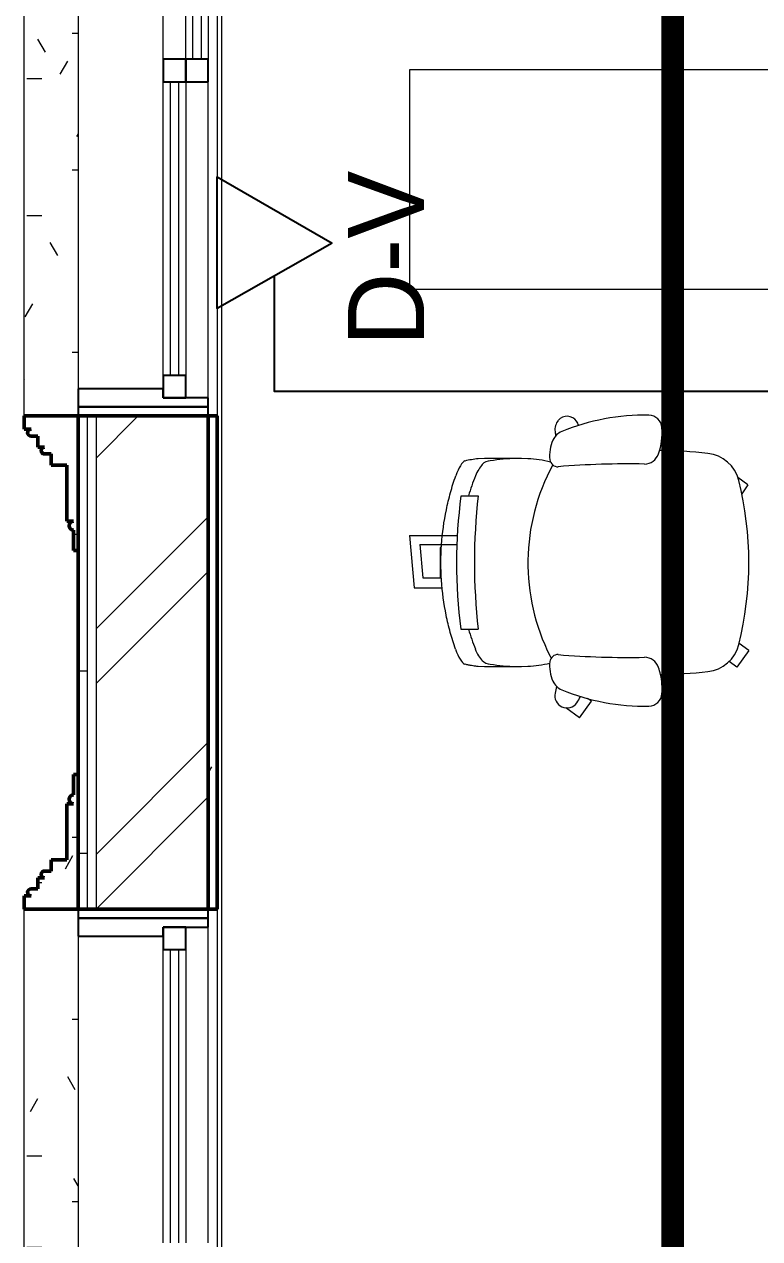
# Model space of a CAD drawing. Header units: millimetres. Extents: x -9358 to 257996, y -67499 to 9117.
# Drawn here: x -310 to 1330, y -5533 to -2825 of the extents above; entities that cross this region are included whole.
import ezdxf

# ---------------------------------------------------------------- set-up
doc = ezdxf.new("R2010")
doc.units = ezdxf.units.MM
doc.header["$LTSCALE"] = 1000
for name, color, linetype, lineweight in [('A-FRN', 8, 'Continuous', 9), ('A-WAL-CLD', 8, 'Continuous', 9), ('A-WAL-CMU', 8, 'Continuous', 50), ('A-WAL-LOW-20', 8, 'Continuous', 18), ('A-WAL-LOW-30', 8, 'Continuous', 18), ('A-WAL-PAT-1', 8, 'Continuous', 9), ('A-WIN', 8, 'Continuous', 9), ('A-WIN-1', 8, 'Continuous', 25), ('A-WIN-2', 8, 'Continuous', 18)]:
    doc.layers.add(name, color=color, linetype=linetype, lineweight=lineweight)
for name, color, linetype in [('CCTV', 4, 'Continuous'), ('DATANET', 4, 'Continuous'), ('F POINT AGN', 7, 'Continuous'), ('Route - rack2', 7, 'Continuous')]:
    doc.layers.add(name, color=color, linetype=linetype)
pattern_1 = [(0, (0, 0), (812.8, 203.2), [33.528, -576.072, 33.528, -576.072, -3251.2]), (0, (0, 0), (812.8, 203.2), [-1219.2, 33.528, -1185.672, 33.528, -576.072, -1422.4]), (0, (0, 0), (812.8, 203.2), [-3048, 33.528, -372.872, 33.528, -982.472]), (120, (304.8, 101.6), (-582.3764, 602.3054), [33.528, -576.072, 33.528, -576.072, -3251.2]), (120, (304.8, 101.6), (-582.3764, 602.3054), [-1219.2, 33.528, -1185.672, 33.528, -576.072, -1422.4]), (120, (304.8, 101.6), (-582.3764, 602.3054), [-3048, 33.528, -372.872, 33.528, -982.472]), (240, (406.4, 508), (-230.4236, -805.5054), [33.528, -576.072, 33.528, -576.072, -3251.2]), (240, (406.4, 508), (-230.4236, -805.5054), [-1219.2, 33.528, -1185.672, 33.528, -576.072, -1422.4]), (240, (406.4, 508), (-230.4236, -805.5054), [-3048, 33.528, -372.872, 33.528, -982.472])]
pattern_2 = [(0, (0, 0), (406.4, 101.6), [33.528, -271.272, 33.528, -271.272, -1625.6]), (0, (0, 0), (406.4, 101.6), [-609.6, 33.528, -576.072, 33.528, -271.272, -711.2]), (0, (0, 0), (406.4, 101.6), [-1524, 33.528, -169.672, 33.528, -474.472]), (120, (152.4, 50.8), (-291.1882, 301.1527), [33.528, -271.272, 33.528, -271.272, -1625.6]), (120, (152.4, 50.8), (-291.1882, 301.1527), [-609.6, 33.528, -576.072, 33.528, -271.272, -711.2]), (120, (152.4, 50.8), (-291.1882, 301.1527), [-1524, 33.528, -169.672, 33.528, -474.472]), (240, (203.2, 254), (-115.2118, -402.7527), [33.528, -271.272, 33.528, -271.272, -1625.6]), (240, (203.2, 254), (-115.2118, -402.7527), [-609.6, 33.528, -576.072, 33.528, -271.272, -711.2]), (240, (203.2, 254), (-115.2118, -402.7527), [-1524, 33.528, -169.672, 33.528, -474.472])]
pattern_3 = [(0, (0, 4100), (406.4, 101.6), [33.528, -271.272, 33.528, -271.272, -1625.6]), (0, (0, 4100), (406.4, 101.6), [-609.6, 33.528, -576.072, 33.528, -271.272, -711.2]), (0, (0, 4100), (406.4, 101.6), [-1524, 33.528, -169.672, 33.528, -474.472]), (120, (152.4, 4150.8), (-291.1882, 301.1527), [33.528, -271.272, 33.528, -271.272, -1625.6]), (120, (152.4, 4150.8), (-291.1882, 301.1527), [-609.6, 33.528, -576.072, 33.528, -271.272, -711.2]), (120, (152.4, 4150.8), (-291.1882, 301.1527), [-1524, 33.528, -169.672, 33.528, -474.472]), (240, (203.2, 4354), (-115.2118, -402.7527), [33.528, -271.272, 33.528, -271.272, -1625.6]), (240, (203.2, 4354), (-115.2118, -402.7527), [-609.6, 33.528, -576.072, 33.528, -271.272, -711.2]), (240, (203.2, 4354), (-115.2118, -402.7527), [-1524, 33.528, -169.672, 33.528, -474.472])]

# ---------------------------------------------------------------- blocks, each defined once
blk = doc.blocks.new('D-V')
at = {"color": 3}
blk.add_lwpolyline([(1.2, 256.5), (146.9, 0), (-146.9, 0), (1.2, 256.5)], dxfattribs=at)
at = {"layer": 'CCTV', "color": 2}
blk.add_attdef('D-V', (-225.1, 246.5), '', height=170, dxfattribs=at)
blk = doc.blocks.new('Task chair 9554N35 - Task chair 9554N35-745676-01-Ground Floor Furniture Plan')
at = {"layer": 'A-FRN'}
for p, q in [((-172.9, 306.8), (-189.9, 284.3)), ((-172.9, 306.8), (-153.2, 293.1)), ((196.3, 309), (180.3, 287)), ((196.3, 309), (233.1, 282.3)), ((233.1, 282.3), (220.5, 265)), ((309.5, -42.5), (303.3, -51.1)), ((346.3, -69.3), (309.5, -42.5)), ((346.3, -69.3), (324.3, -99.6)), ((208.7, -134.6), (213.5, -132.2)), ((-148.6, -333.2), (-148.6, -294.8)), ((148.6, -333.5), (148.6, -294.8)), ((-59.9, -447.8), (-59.9, -341.6)), ((-40.1, -424.9), (-40.1, -342.5)), ((-33.2, -377), (-33.2, -380)), ((34.3, -418.4), (34.3, -377)), ((56.2, -437.7), (56.2, -375.4)), ((-33.2, -380), (34.3, -380)), ((-40.1, -424.9), (34.3, -418.4)), ((-59.9, -447.8), (56.2, -437.7))]:
    blk.add_line(p, q, dxfattribs=at)
for centre, radius, start, end in [((0, -450.7), 759.4, 76.0583, 103.9416), ((-163.7, 208.7), 80, 103.9416, 173.6414), ((163.7, 208.7), 80, 6.3586, 76.0583), ((875.8, 92.8), 1126, 173.6414, 179.1387), ((-875.8, 92.8), 1126, 0.9685, 6.3586), ((-298.4, 85.1), 30, 94.385, 178.8307), ((-289.7, -26.9), 142.3, 70.4284, 94.4069), ((281.6, -26.9), 142.3, 102.8407, 109.5716), ((281.6, -26.9), 142.3, 85.5931, 102.8407), ((290.2, 85.1), 30, 1.1693, 85.615), ((157.4, 76.4), 485.9, 178.9013, 202.3772), ((-253.5, 75.2), 34, 1.5783, 70.4284), ((245.3, 75.2), 34, 109.5716, 178.4217), ((-165.6, 76.4), 485.9, 337.6228, 1.0987), ((1706.6, 39.8), 1926.5, 178.9201, 184.6505), ((-1714.8, 39.8), 1926.5, 355.3495, 1.0799), ((-301, -96.7), 25.2, 123.4121, 230.4202), ((-270.6, -142.7), 80.3, 115.9395, 123.4121), ((297.3, -97.1), 27.1, 257.0503, 54.9497), ((266.7, -140.7), 80.4, 54.9497, 66.5438), ((-296.1, -90.9), 32.8, 230.4202, 277.5798), ((-257.7, -94.4), 37, 202.4815, 245.4243), ((-304.4, -28.7), 95.5, 277.5798, 283.1299), ((-239, -54.3), 81.3, 245.2067, 276.9285), ((-5.9, -191.7), 225.5, 165.0105, 178.0847), ((-231.5, -117.1), 18, 277.2916, 2.3739), ((1.2, 277.4), 461.4, 241.6816, 296.7275), ((223.3, -117.1), 18, 177.6261, 262.7084), ((230.8, -54.3), 81.3, 263.0715, 294.7933), ((5.9, -191.7), 225.5, 1.9153, 14.4821), ((249.5, -94.4), 37, 294.5757, 337.5185), ((351.4, 138.5), 268.8, 253.8265, 257.0503), ((1424.9, -239.6), 1657.1, 178.0847, 181.9153), ((-1424.9, -239.6), 1657.1, 358.0847, 1.9153), ((192.1, -200.6), 424.1, 181.2804, 189.1246), ((-192.1, -200.6), 424.1, 350.8754, 358.7196), ((-202, -267.3), 24.7, 181.265, 228.1434), ((202, -267.3), 24.7, 311.8566, 358.735), ((0, 988.3), 1291.7, 263.3947, 276.6053), ((18.2, 231.9), 573.4, 248.3703, 253.086), ((-18.2, 231.9), 573.4, 286.914, 291.6297), ((1, 773.4), 1116.7, 262.3012, 277.5932)]:
    blk.add_arc(centre, radius, start, end, dxfattribs=at)
for centre, major_axis, ratio, start_param, end_param in [((2833.6, -1083.6), (-3058.7, 867.3), 0.246692, 0.098786, 0.133654), ((-178.1, -286.4), (-48, 16.7), 0.376203, 0.715963, 1.386418), ((178.1, -286.7), (48.1, 16.1), 0.383717, 4.900693, 5.6098), ((-2833.6, -1083.6), (3058.7, 867.3), 0.246692, 6.149531, 6.184399), ((-2839.6, -1069.5), (3064.8, 850.5), 0.246639, 6.151983, 6.185843), ((-182.4, -335.9), (-44.1, 13.7), 0.260293, 0.190015, 1.407049), ((182.6, -337.1), (43.9, 14.1), 0.248418, 4.873403, 6.095378)]:
    blk.add_ellipse(centre, major_axis=major_axis, ratio=ratio, start_param=start_param, end_param=end_param, dxfattribs=at)
blk.add_open_spline([(193.1, -345.6), (180.8, -349.8), (155.9, -357.6), (104.9, -369.7), (39.6, -378.5), (-39.7, -378.4), (-105, -369.4), (-155.9, -357.1), (-180.8, -349.3), (-193.1, -344.9)], degree=3, knots=[0, 0, 0, 0, 0.1, 0.2, 0.4, 0.6, 0.8, 0.9, 1, 1, 1, 1], dxfattribs=at)
blk = doc.blocks.new('table48 - table-1749016-01-Ground Floor Furniture Plan')
at = {"layer": 'A-FRN'}
for p, q in [((33933, 10318.7), (33933, 8904.4)), ((34422, 10318.7), (33933, 10318.7)), ((34422, 8904.4), (34422, 9709.1)), ((33933, 8904.4), (34422, 8904.4))]:
    blk.add_line(p, q, dxfattribs=at)
blk = doc.blocks.new('Sliding_Window_Double - 3000 x 2700-2780647-01-Ground Floor Furniture Plan')
at = {"layer": 'A-WIN'}
for p, q in [((-651.8, 190.6), (-1356.3, 190.6)), ((153.7, 190.6), (808.2, 190.6)), ((1563.7, 190.6), (859.1, 190.6)), ((-1306.3, 140.6), (-651.8, 140.6)), ((808.2, 140.6), (153.7, 140.6)), ((859.1, 140.6), (1513.7, 140.6)), ((-651.8, 90.6), (-1306.3, 90.6)), ((808.2, 90.6), (-600.9, 90.6)), ((1513.7, 90.6), (859.1, 90.6)), ((-1336.3, -99.4), (1543.7, -99.4))]:
    blk.add_line(p, q, dxfattribs=at)
at = {"layer": 'A-WIN-1'}
for p, q in [((-1376.3, 190.6), (-1396.3, 190.6)), ((-1376.3, 190.6), (-1376.3, -99.4)), ((-1356.3, 190.6), (-1376.3, 190.6)), ((-1376.3, -99.4), (-1376.3, 190.6)), ((-1356.3, 90.6), (-1356.3, 190.6)), ((859.1, 190.6), (808.2, 190.6)), ((808.2, 190.6), (808.2, 140.6)), ((859.1, 140.6), (859.1, 190.6)), ((1583.7, 190.6), (1563.7, 190.6)), ((1563.7, 190.6), (1563.7, 90.6)), ((1583.7, -99.4), (1583.7, 190.6)), ((1603.7, 190.6), (1583.7, 190.6)), ((1583.7, 190.6), (1583.7, -99.4)), ((-1306.3, 140.6), (-1356.3, 140.6)), ((-1356.3, 140.6), (-1356.3, 90.6)), ((-1306.3, 90.6), (-1306.3, 140.6)), ((808.2, 140.6), (859.1, 140.6)), ((859.1, 140.6), (808.2, 140.6)), ((808.2, 140.6), (808.2, 90.6)), ((859.1, 90.6), (859.1, 140.6)), ((1563.7, 140.6), (1513.7, 140.6)), ((1513.7, 140.6), (1513.7, 90.6)), ((1563.7, 90.6), (1563.7, 140.6)), ((-1336.3, 90.6), (-1356.3, 90.6)), ((-1356.3, 90.6), (-1306.3, 90.6)), ((-1336.3, -99.4), (-1336.3, 90.6)), ((808.2, 90.6), (859.1, 90.6)), ((1513.7, 90.6), (1563.7, 90.6)), ((1563.7, 90.6), (1543.7, 90.6)), ((1543.7, 90.6), (1543.7, -99.4)), ((-1396.3, -99.4), (-1376.3, -99.4)), ((-1376.3, -99.4), (-1336.3, -99.4)), ((1543.7, -99.4), (1583.7, -99.4)), ((1583.7, -99.4), (1603.7, -99.4))]:
    blk.add_line(p, q, dxfattribs=at)
at = {"layer": 'A-WIN-2'}
for p, q in [((808.2, 175.6), (153.7, 175.6)), ((808.2, 155.6), (808.2, 175.6)), ((153.7, 155.6), (808.2, 155.6)), ((-651.8, 125.6), (-1306.3, 125.6)), ((-1306.3, 125.6), (-1306.3, 105.6)), ((1513.7, 125.6), (859.1, 125.6)), ((859.1, 125.6), (859.1, 105.6)), ((1513.7, 105.6), (1513.7, 125.6)), ((-1306.3, 105.6), (-651.8, 105.6)), ((859.1, 105.6), (1513.7, 105.6))]:
    blk.add_line(p, q, dxfattribs=at)
blk = doc.blocks.new('FP_74-01-Ground Floor Furniture Plan')
at = {"layer": 'A-WAL-LOW-20'}
blk.add_line((-302.5, -3580), (-302.5, -3587.5), dxfattribs=at)
blk = doc.blocks.new('FP_75-01-Ground Floor Furniture Plan')
at = {"layer": 'A-WAL-LOW-20'}
blk.add_line((-272.5, -3620), (-272.5, -3627.5), dxfattribs=at)
blk = doc.blocks.new('FP_76-01-Ground Floor Furniture Plan')
at = {"layer": 'A-WAL-LOW-20'}
blk.add_line((-210, -3785), (-210, -3795), dxfattribs=at)
blk = doc.blocks.new('Walls 31 - Walls 78-2780530-01-Ground Floor Furniture Plan')
at = {"layer": 'A-WAL-PAT-1'}
h = blk.add_hatch(dxfattribs=at)
h.set_pattern_fill('FP_136', color=256, style=0, pattern_type=2)
h.set_pattern_definition(pattern_2)
h.paths.add_polyline_path([(-200, -3850), (-190, -3850), (-190, -3550), (-310, -3550), (-310, -3580), (-295, -3580), (-301.5, -3583.8), (-301.5, -3591.3), (-295, -3595), (-280, -3595), (-280, -3620), (-265, -3620), (-271.5, -3623.8), (-271.5, -3631.3), (-265, -3635), (-250, -3635), (-250, -3660), (-215, -3660), (-215, -3785), (-200, -3785), (-208.7, -3790), (-208.7, -3800), (-200, -3805)], flags=0)
h.paths.add_polyline_path([(-310, -550), (-190, -550), (-190, -250), (-200, -250), (-200, -295), (-208.7, -300), (-208.7, -310), (-200, -315), (-215, -315), (-215, -440), (-250, -440), (-250, -465), (-265, -465), (-271.5, -468.7), (-271.5, -476.2), (-265, -480), (-280, -480), (-280, -505), (-295, -505), (-301.5, -508.7), (-301.5, -516.2), (-295, -520), (-310, -520)], flags=0)
h = blk.add_hatch(dxfattribs=at)
h.set_pattern_fill('FP_137', color=256, style=0, pattern_type=2)
h.set_pattern_definition(pattern_2)
h.paths.add_polyline_path([(-295, -3550), (-190, -3550), (-190, -550), (-310, -550), (-310, -3550)], flags=0)
at = {"layer": 'A-WAL-CMU'}
for p, q in [((-190, -3550), (-310, -3550)), ((-310, -3550), (-310, -3580)), ((-190, -3850), (-190, -3550)), ((-310, -3580), (-295, -3580)), ((-295, -3595), (-280, -3595)), ((-280, -3595), (-280, -3620)), ((-280, -3620), (-265, -3620)), ((-265, -3635), (-250, -3635)), ((-250, -3635), (-250, -3660)), ((-250, -3660), (-215, -3660)), ((-215, -3660), (-215, -3785)), ((-215, -3785), (-200, -3785)), ((-200, -3805), (-200, -3850)), ((-200, -3850), (-190, -3850))]:
    blk.add_line(p, q, dxfattribs=at)
for centre, radius in [((-295, -3587.5), 7.5), ((-265, -3627.5), 7.5), ((-200, -3795), 10)]:
    blk.add_arc(centre, radius, 90, 270, dxfattribs=at)
at = {"layer": 'A-WAL-LOW-20'}
blk.add_line((-310, -3550), (-310, -550), dxfattribs=at)
for points in [[(-295, -3580), (-295.7, -3580), (-296.6, -3580.1), (-297.9, -3580.6), (-298.8, -3581), (-299.4, -3581.4), (-299.9, -3581.9), (-300.4, -3582.3), (-301, -3582.9), (-301.4, -3583.6), (-301.7, -3584.2), (-301.9, -3584.6), (-302.1, -3585.1), (-302.2, -3585.6), (-302.4, -3586), (-302.4, -3586.5), (-302.5, -3587), (-302.5, -3587.5), (-302.5, -3588), (-302.4, -3588.5), (-302.4, -3589), (-302.2, -3589.4), (-302.1, -3589.9), (-301.9, -3590.4), (-301.7, -3590.8), (-301.5, -3591.3), (-301.2, -3591.7), (-300.9, -3592.2), (-300.4, -3592.7), (-299.9, -3593.1), (-299.4, -3593.6), (-298.8, -3594), (-297.9, -3594.4), (-296.6, -3594.9), (-295.7, -3595), (-295, -3595)], [(-265, -3620), (-265.7, -3620), (-266.6, -3620.1), (-267.9, -3620.6), (-268.8, -3621), (-269.4, -3621.4), (-269.9, -3621.9), (-270.4, -3622.3), (-271, -3622.9), (-271.4, -3623.6), (-271.7, -3624.2), (-271.9, -3624.6), (-272.1, -3625.1), (-272.2, -3625.6), (-272.4, -3626), (-272.4, -3626.5), (-272.5, -3627), (-272.5, -3627.5), (-272.5, -3628), (-272.4, -3628.5), (-272.4, -3629), (-272.2, -3629.4), (-272.1, -3629.9), (-271.9, -3630.4), (-271.7, -3630.8), (-271.5, -3631.3), (-271.2, -3631.7), (-270.9, -3632.2), (-270.4, -3632.7), (-269.9, -3633.1), (-269.4, -3633.6), (-268.8, -3634), (-267.9, -3634.4), (-266.6, -3634.9), (-265.7, -3635), (-265, -3635)], [(-200, -3785), (-200.9, -3785), (-202.2, -3785.2), (-203.8, -3785.7), (-205, -3786.3), (-205.9, -3786.9), (-206.6, -3787.5), (-207.2, -3788.1), (-208, -3788.9), (-208.6, -3789.8), (-209, -3790.6), (-209.2, -3791.2), (-209.5, -3791.8), (-209.7, -3792.4), (-209.8, -3793), (-209.9, -3793.7), (-210, -3794.3), (-210, -3795), (-210, -3795.7), (-209.9, -3796.3), (-209.8, -3797), (-209.7, -3797.6), (-209.5, -3798.2), (-209.2, -3798.8), (-209, -3799.4), (-208.7, -3800), (-208.3, -3800.6), (-207.8, -3801.3), (-207.2, -3801.9), (-206.6, -3802.5), (-205.9, -3803.1), (-205, -3803.7), (-203.8, -3804.3), (-202.2, -3804.8), (-200.9, -3805), (-200, -3805)]]:
    blk.add_open_spline(points, degree=3, knots=[0, 0, 0, 0, 0.083333, 0.125, 0.166667, 0.208333, 0.229167, 0.25, 0.291667, 0.333333, 0.354167, 0.375, 0.395833, 0.416667, 0.4375, 0.458333, 0.479167, 0.5, 0.520833, 0.541667, 0.5625, 0.583333, 0.604167, 0.625, 0.645833, 0.666667, 0.6875, 0.708333, 0.75, 0.770833, 0.791667, 0.833333, 0.875, 0.916667, 1, 1, 1, 1], dxfattribs=at)
for name in ['FP_76-01-Ground Floor Furniture Plan', 'FP_75-01-Ground Floor Furniture Plan', 'FP_74-01-Ground Floor Furniture Plan']:
    blk.add_blockref(name, (0, 0), dxfattribs=at)
blk = doc.blocks.new('FP_77-01-Ground Floor Furniture Plan')
at = {"layer": 'A-WAL-LOW-20'}
blk.add_line((-302.5, -512.5), (-302.5, -520), dxfattribs=at)
blk = doc.blocks.new('FP_78-01-Ground Floor Furniture Plan')
at = {"layer": 'A-WAL-LOW-20'}
blk.add_line((-272.5, -472.5), (-272.5, -480), dxfattribs=at)
blk = doc.blocks.new('FP_79-01-Ground Floor Furniture Plan')
at = {"layer": 'A-WAL-LOW-20'}
blk.add_line((-210, -305), (-210, -315), dxfattribs=at)
blk = doc.blocks.new('Walls 32 - Walls 78-2780545-01-Ground Floor Furniture Plan')
at = {"layer": 'A-WAL-PAT-1'}
h = blk.add_hatch(dxfattribs=at)
h.set_pattern_fill('FP_138', color=256, style=0, pattern_type=2)
h.set_pattern_definition(pattern_3)
h.paths.add_polyline_path([(-190, -3850), (-190, -3550), (-310, -3550), (-310, -3580), (-295, -3580), (-301.5, -3583.8), (-301.5, -3591.3), (-295, -3595), (-280, -3595), (-280, -3620), (-265, -3620), (-271.5, -3623.8), (-271.5, -3631.3), (-265, -3635), (-250, -3635), (-250, -3660), (-215, -3660), (-215, -3785), (-200, -3785), (-208.7, -3790), (-208.7, -3800), (-200, -3805), (-200, -3850)], flags=0)
h.paths.add_polyline_path([(-190, -550), (-190, -250), (-200, -250), (-200, -295), (-208.7, -300), (-208.7, -310), (-200, -315), (-215, -315), (-215, -440), (-250, -440), (-250, -465), (-265, -465), (-271.5, -468.7), (-271.5, -476.2), (-265, -480), (-280, -480), (-280, -505), (-295, -505), (-301.5, -508.7), (-301.5, -516.2), (-295, -520), (-310, -520), (-310, -550)], flags=0)
h = blk.add_hatch(dxfattribs=at)
h.set_pattern_fill('FP_139', color=256, style=0, pattern_type=2)
h.set_pattern_definition(pattern_3)
h.paths.add_polyline_path([(-310, -3550), (-190, -3550), (-190, -550), (-310, -550), (-310, -3530)], flags=0)
at = {"layer": 'A-WAL-CMU'}
for p, q in [((-190, -250), (-200, -250)), ((-200, -250), (-200, -295)), ((-190, -550), (-190, -250)), ((-200, -315), (-215, -315)), ((-215, -315), (-215, -440)), ((-215, -440), (-250, -440)), ((-250, -440), (-250, -465)), ((-265, -480), (-280, -480)), ((-280, -480), (-280, -505)), ((-250, -465), (-265, -465)), ((-280, -505), (-295, -505)), ((-295, -520), (-310, -520)), ((-310, -520), (-310, -550)), ((-310, -550), (-190, -550))]:
    blk.add_line(p, q, dxfattribs=at)
for centre, radius in [((-200, -305), 10), ((-265, -472.5), 7.5), ((-295, -512.5), 7.5)]:
    blk.add_arc(centre, radius, 90, 270, dxfattribs=at)
at = {"layer": 'A-WAL-LOW-20'}
blk.add_line((-310, -3550), (-310, -550), dxfattribs=at)
for points in [[(-200, -295), (-200.9, -295), (-202.2, -295.2), (-203.8, -295.7), (-205, -296.3), (-205.9, -296.9), (-206.6, -297.5), (-207.2, -298.1), (-207.8, -298.7), (-208.3, -299.4), (-208.7, -300), (-209, -300.6), (-209.2, -301.2), (-209.5, -301.8), (-209.7, -302.4), (-209.8, -303), (-209.9, -303.7), (-210, -304.3), (-210, -305), (-210, -305.7), (-209.9, -306.3), (-209.8, -307), (-209.7, -307.6), (-209.5, -308.2), (-209.2, -308.8), (-209, -309.4), (-208.7, -310), (-208.3, -310.6), (-207.8, -311.3), (-207.2, -311.9), (-206.6, -312.5), (-205.9, -313.1), (-205, -313.7), (-203.8, -314.3), (-202.2, -314.8), (-200.9, -315), (-200, -315)], [(-265, -465), (-265.7, -465), (-266.6, -465.1), (-267.9, -465.6), (-268.8, -466), (-269.4, -466.4), (-269.9, -466.9), (-270.4, -467.3), (-270.9, -467.8), (-271.2, -468.3), (-271.5, -468.7), (-271.7, -469.2), (-271.9, -469.6), (-272.1, -470.1), (-272.2, -470.6), (-272.4, -471), (-272.4, -471.5), (-272.5, -472), (-272.5, -472.5), (-272.5, -473), (-272.4, -473.5), (-272.4, -474), (-272.2, -474.4), (-272.1, -474.9), (-271.9, -475.4), (-271.7, -475.8), (-271.5, -476.3), (-271.2, -476.7), (-270.9, -477.2), (-270.4, -477.7), (-269.9, -478.1), (-269.4, -478.6), (-268.8, -479), (-267.9, -479.4), (-266.6, -479.9), (-265.7, -480), (-265, -480)], [(-295, -505), (-295.7, -505), (-296.6, -505.1), (-297.9, -505.6), (-298.8, -506), (-299.4, -506.4), (-299.9, -506.9), (-300.4, -507.3), (-300.9, -507.8), (-301.2, -508.3), (-301.5, -508.7), (-301.7, -509.2), (-301.9, -509.6), (-302.1, -510.1), (-302.2, -510.6), (-302.4, -511), (-302.4, -511.5), (-302.5, -512), (-302.5, -512.5), (-302.5, -513), (-302.4, -513.5), (-302.4, -514), (-302.2, -514.4), (-302.1, -514.9), (-301.9, -515.4), (-301.7, -515.8), (-301.5, -516.3), (-301.2, -516.7), (-300.9, -517.2), (-300.4, -517.7), (-299.9, -518.1), (-299.4, -518.6), (-298.8, -519), (-297.9, -519.4), (-296.6, -519.9), (-295.7, -520), (-295, -520)]]:
    blk.add_open_spline(points, degree=3, knots=[-1, -1, -1, -1, -0.916667, -0.875, -0.833333, -0.791667, -0.770833, -0.75, -0.708333, -0.6875, -0.666667, -0.645833, -0.625, -0.604167, -0.583333, -0.5625, -0.541667, -0.520833, -0.5, -0.479167, -0.458333, -0.4375, -0.416667, -0.395833, -0.375, -0.354167, -0.333333, -0.3125, -0.291667, -0.25, -0.229167, -0.208333, -0.166667, -0.125, -0.083333, 0, 0, 0, 0], dxfattribs=at)
for name in ['FP_79-01-Ground Floor Furniture Plan', 'FP_78-01-Ground Floor Furniture Plan', 'FP_77-01-Ground Floor Furniture Plan']:
    blk.add_blockref(name, (0, 0), dxfattribs=at)
blk = doc.blocks.new('G')
at = {"layer": 'A-WAL-PAT-1'}
h = blk.add_hatch(dxfattribs=at)
h.set_pattern_fill('FP_2', color=256, style=0, pattern_type=2)
h.set_pattern_definition(pattern_1)
h.paths.add_polyline_path([(120, -7960), (120, -7650), (100, -7650), (100, -7960)], flags=0)
h.paths.add_polyline_path([(120, -4650), (120, -3550), (100, -3550), (100, -4650)], flags=0)
h.paths.add_polyline_path([(100, -550), (120, -550), (120, -150), (100, -150), (100, -354.2)], flags=0)
h = blk.add_hatch(dxfattribs=at)
h.set_pattern_fill('FP_2', color=256, style=0, pattern_type=2)
h.set_pattern_definition(pattern_1)
h.paths.add_polyline_path([(-170, -4650), (-170, -3550), (-190, -3550), (-190, -4650)], flags=0)
h = blk.add_hatch(dxfattribs=at)
h.set_pattern_fill('FP_1', color=256, style=0, pattern_type=2)
h.set_pattern_definition([(45, (0, 0), (-251.447, 251.447), []), (45, (0, 381), (-251.447, 251.447), [])])
h.paths.add_polyline_path([(-150, -4650), (100, -4650), (100, -3550), (-150, -3550), (-150, -4329.2)], flags=0)
at = {"layer": 'A-WAL-CLD'}
for p, q in [((-170, -3550), (-170, -4650)), ((-150, -3550), (-150, -4650))]:
    blk.add_line(p, q, dxfattribs=at)
at = {"layer": 'A-WAL-CMU'}
for p, q in [((100, -3550), (-190, -3550)), ((-190, -3550), (-190, -4650)), ((100, -3550), (100, -3550)), ((120, -3550), (100, -3550)), ((100, -4650), (100, -3550)), ((120, -4650), (120, -3550)), ((-190, -4650), (120, -4650))]:
    blk.add_line(p, q, dxfattribs=at)
at = {"layer": 'A-WAL-LOW-30'}
for p, q in [((130, -180), (130, -7930)), ((120, -550), (120, -3550)), ((120, -4650), (120, -7650))]:
    blk.add_line(p, q, dxfattribs=at)
at = {"layer": 'A-FRN'}
for name, p, rotation in [('table48 - table-1749016-01-Ground Floor Furniture Plan', (-8355, 31154.7), 270.0000000000001), ('Task chair 9554N35 - Task chair 9554N35-745676-01-Ground Floor Furniture Plan', (997.2, -3877), 270.0000000000394)]:
    blk.add_blockref(name, p, dxfattribs=dict(at, rotation=rotation))
at = {"layer": 'A-WAL-LOW-20'}
for name, p in [('Walls 31 - Walls 78-2780530-01-Ground Floor Furniture Plan', (0, 0)), ('Walls 32 - Walls 78-2780545-01-Ground Floor Furniture Plan', (0, -4100))]:
    blk.add_blockref(name, p, dxfattribs=at)
at = {"layer": 'A-WIN', "rotation": 269.9999999999998}
for p in [(-90.6, -1946.3), (-90.6, -6046.3)]:
    blk.add_blockref('Sliding_Window_Double - 3000 x 2700-2780647-01-Ground Floor Furniture Plan', p, dxfattribs=at)
blk = doc.blocks.new('RACK 2- ROUTE .')
at = {"layer": 'F POINT AGN', "color": 1, "const_width": 50}
blk.add_lwpolyline([(7717, -19446), (7717, -13583), (5863, -13583), (5863, -15682), (561, -15682), (561, -13123), (7602, -13123), (7602, -7571), (1136, -7571), (1136, -709), (5502, -709), (5502, -7372), (7110, -7372), (7110, -841), (10508, -841)], dxfattribs=at)

msp = doc.modelspace()

# ---------------------------------------------------------------- block references
msp.add_blockref('G', (0, -148.1))

# ---------------------------------------------------------------- next in the draw order: linework, layer by layer
at = {"layer": 'DATANET', "color": 3}
msp.add_lwpolyline([(247.2, -3385.5), (247.2, -3643.1), (8196, -3643.1), (8196, -4938.1)], dxfattribs=at)

# ---------------------------------------------------------------- next in the draw order: block references
ref = msp.add_blockref('D-V', (120, -3312.1), dxfattribs=dict(at, rotation=270))
ref.add_attrib('D-V', 'D-V', (581.8, -3542.9), dxfattribs={"layer": 'CCTV', "color": 3, "height": 170, "rotation": 90})
at = {"layer": 'Route - rack2', "color": 1}
msp.add_blockref('RACK 2- ROUTE .', (0, 0), dxfattribs=at)

doc.saveas('drawing.dxf')
